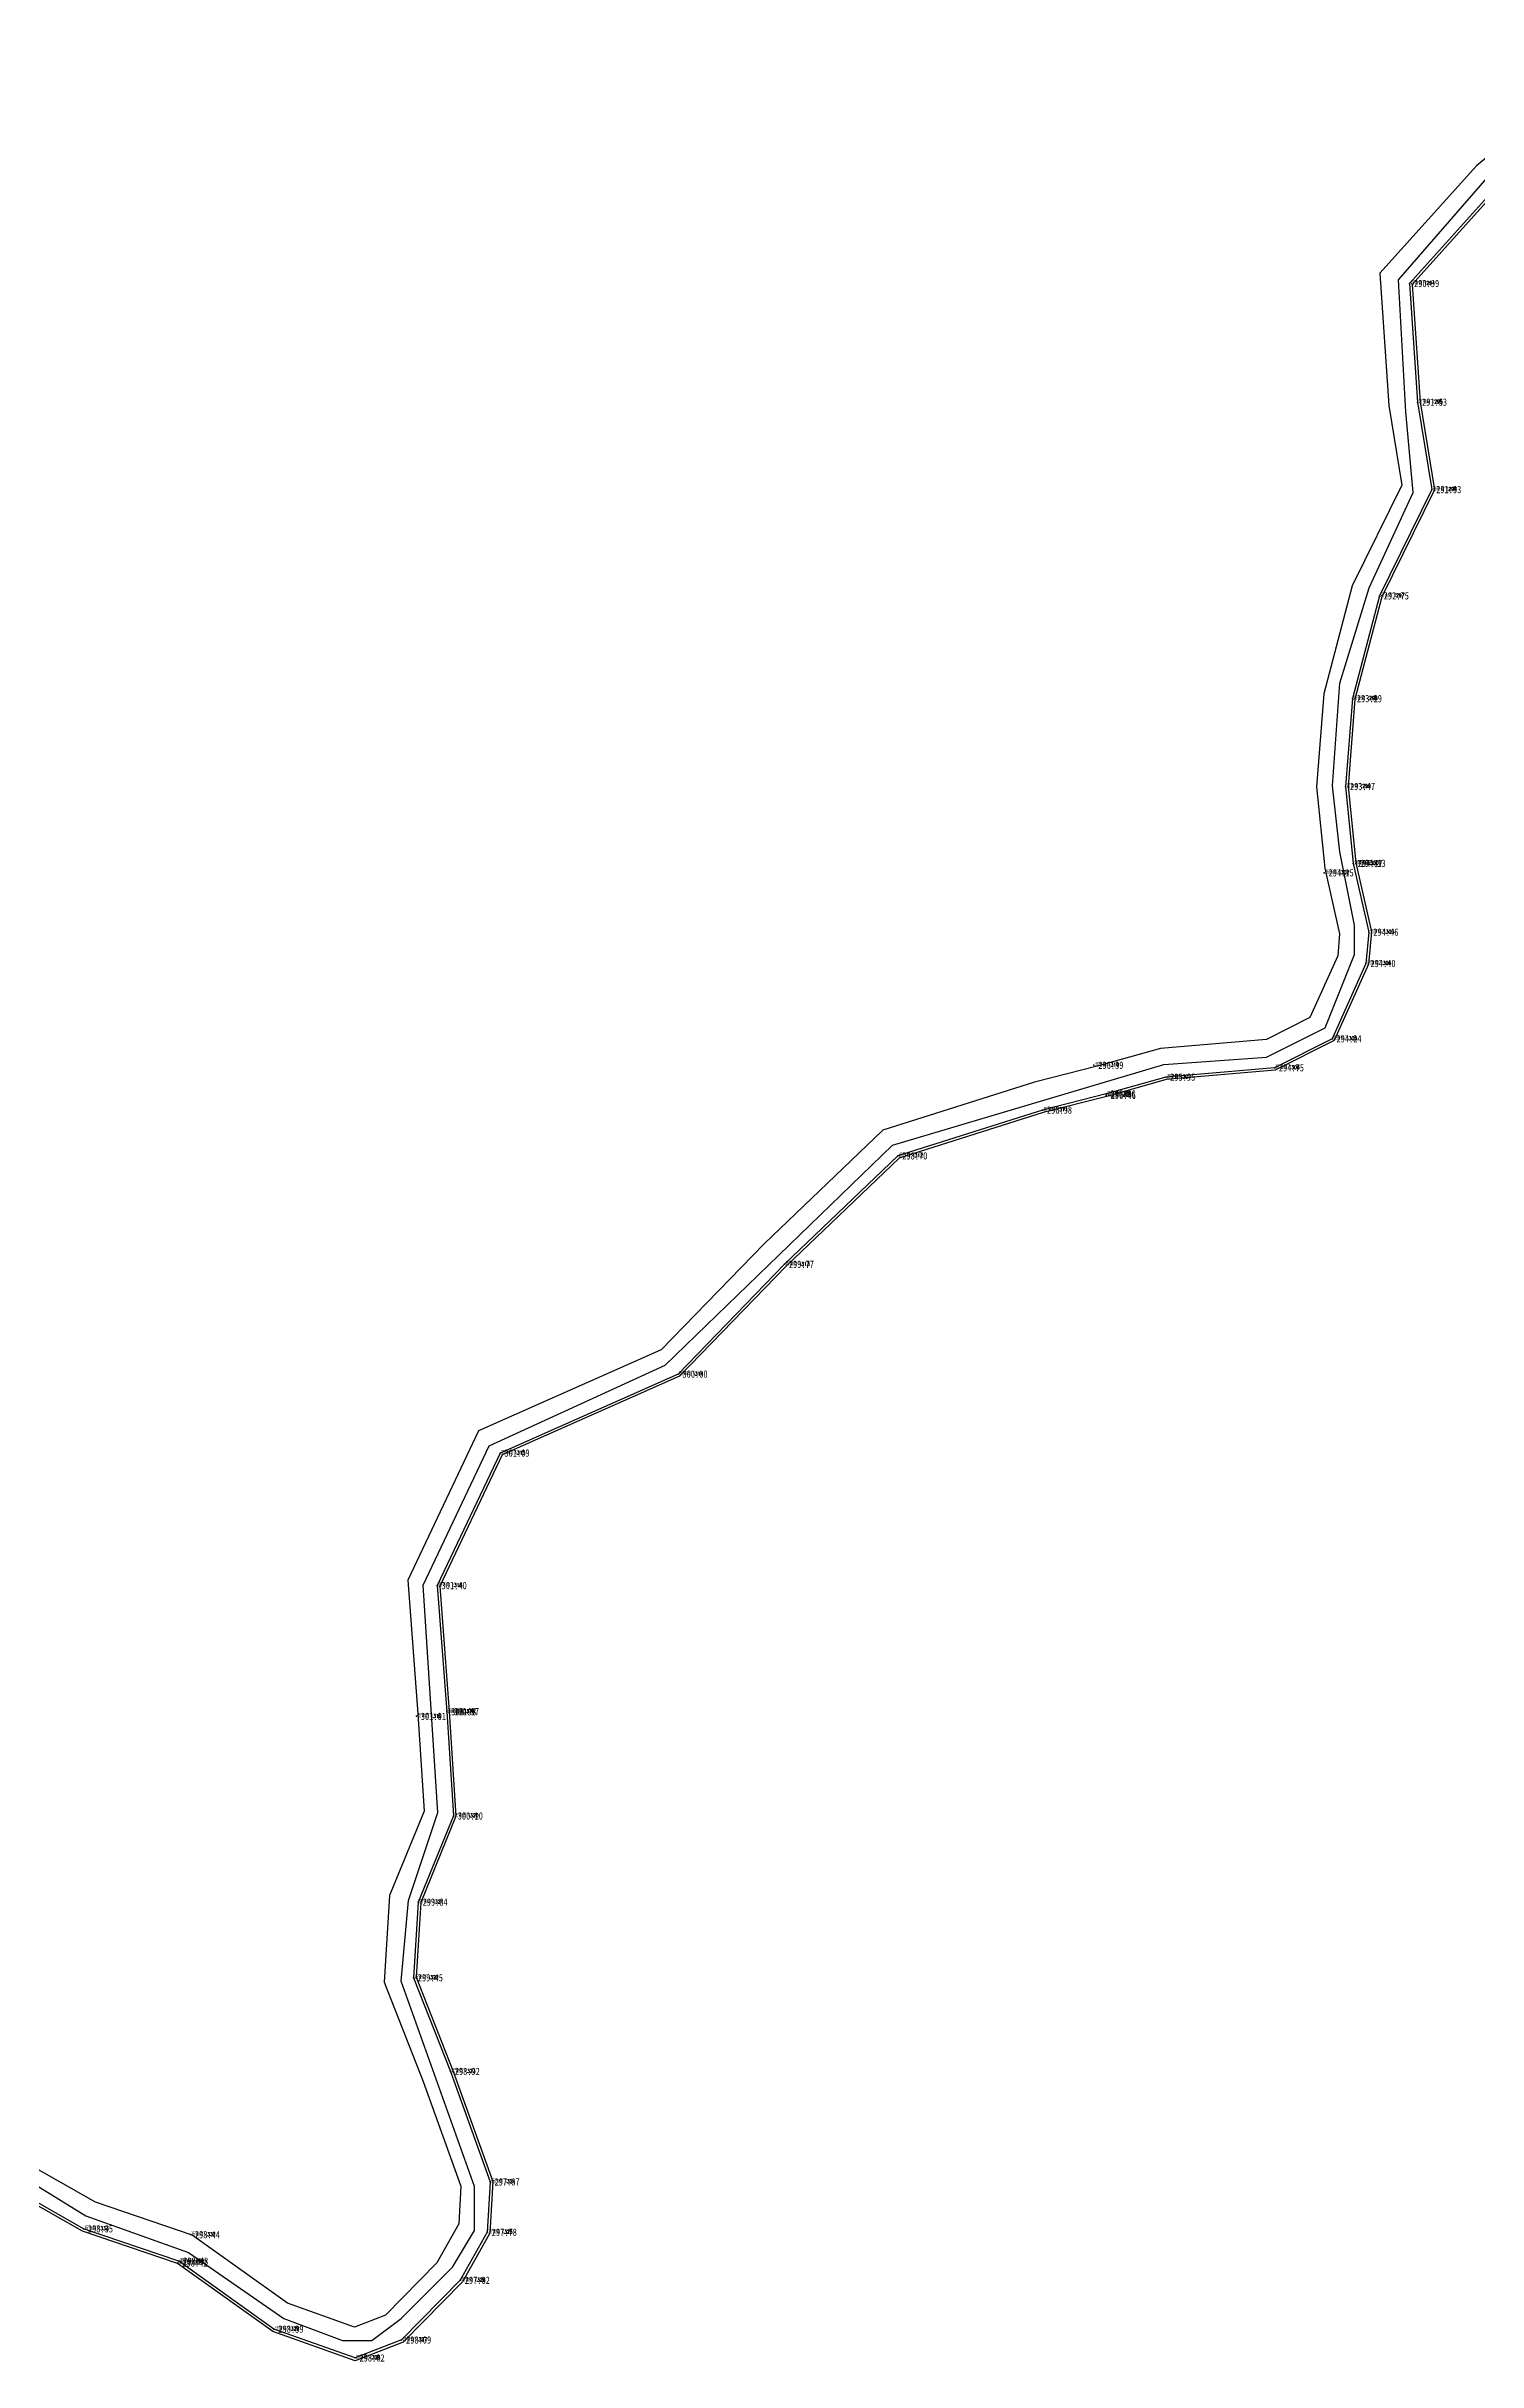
# Model space of a CAD drawing. Extents: x 380662 to 384336, y 3073712 to 3075492.
# Drawn here: x 381550.6 to 381745.8, y 3075123.1 to 3075438.9 of the extents above; entities that cross this region are included whole.
import ezdxf
from ezdxf.enums import TextEntityAlignment as Align

# ---------------------------------------------------------------- set-up
doc = ezdxf.new("R2010")
doc.units = 0
doc.header["$LTSCALE"] = 0.5
doc.header["$PDSIZE"] = 0.2
doc.layers.get('0').update_dxf_attribs({"linetype": 'CONTINUOUS'})
doc.layers.add('GCD', color=1, linetype='CONTINUOUS')
doc.layers.add('ZDH', color=1, linetype='CONTINUOUS')
doc.styles.add('HZ', font='rs.shx', dxfattribs={"width": 0.8, "bigfont": 'hztxt.shx'})
doc.styles.add('正等线体', font='simhei.ttf')

# ---------------------------------------------------------------- blocks, each defined once
blk = doc.blocks.new('GC200')
at = {"linetype": 'Continuous', "const_width": 0.2, "flags": 128}
blk.add_lwpolyline([(-0.1, 0, 1), (0.1, 0, 1)], format="xyb", close=True, dxfattribs=at)

msp = doc.modelspace()

# ---------------------------------------------------------------- linework, layer by layer
at = {"color": 8, "linetype": 'Continuous', "elevation": 277.3, "flags": 128}
for points in [[(381765.31, 3075438.87), (381745.62, 3075422.56), (381732.47, 3075407.92), (381733.67, 3075389.9), (381735.44, 3075379.03), (381728.67, 3075365.31), (381724.81, 3075350.57), (381723.82, 3075337.88), (381724.94, 3075326.79), (381726.98, 3075317.81), (381726.71, 3075314.81), (381722.91, 3075306.41), (381717, 3075303.43), (381702.56, 3075302.19), (381694.11, 3075299.81), (381685.38, 3075297.6), (381664.67, 3075291.04), (381648.49, 3075275.56), (381634.47, 3075261.09), (381609.57, 3075250.03), (381599.92, 3075229.7), (381601.28, 3075211.46), (381602.13, 3075198.18), (381597.43, 3075186.67), (381596.69, 3075174.84), (381602.03, 3075161.3), (381607.16, 3075147.03), (381606.87, 3075141.88), (381603.9, 3075136.59), (381596.87, 3075129.43), (381592.67, 3075127.81), (381583.51, 3075131.07), (381570.5, 3075140.36), (381557.33, 3075144.84), (381545.24, 3075151.7)], [(381748.61, 3075419.45), (381736.88, 3075406.4), (381737.95, 3075390.39), (381739.9, 3075378.37), (381732.72, 3075363.8), (381729.07, 3075349.85), (381728.13, 3075337.93), (381729.19, 3075327.49), (381731.33, 3075318.09), (381730.92, 3075313.69), (381726.21, 3075303.26), (381718.19, 3075299.22), (381703.33, 3075297.94), (381695.22, 3075295.66), (381686.56, 3075293.46), (381666.92, 3075287.24), (381651.52, 3075272.51), (381636.98, 3075257.5), (381612.77, 3075246.75), (381604.29, 3075228.88), (381605.57, 3075211.76), (381606.49, 3075197.47), (381601.68, 3075185.7), (381601.04, 3075175.52), (381606.05, 3075162.81), (381611.5, 3075147.67), (381611.11, 3075140.64), (381607.36, 3075133.98), (381599.28, 3075125.75), (381592.73, 3075123.23), (381581.51, 3075127.22), (381568.52, 3075136.5), (381555.56, 3075140.9), (381542.66, 3075148.22)], [(381748.36, 3075419.71), (381736.52, 3075406.53), (381737.6, 3075390.35), (381739.54, 3075378.42), (381732.39, 3075363.93), (381728.72, 3075349.91), (381727.78, 3075337.93), (381728.84, 3075327.43), (381730.97, 3075318.07), (381730.57, 3075313.79), (381725.94, 3075303.52), (381718.09, 3075299.57), (381703.27, 3075298.29), (381695.13, 3075296), (381686.46, 3075293.8), (381666.73, 3075287.55), (381651.27, 3075272.76), (381636.77, 3075257.79), (381612.5, 3075247.02), (381603.93, 3075228.95), (381605.22, 3075211.74), (381606.13, 3075197.53), (381601.33, 3075185.78), (381600.68, 3075175.46), (381605.72, 3075162.69), (381611.14, 3075147.62), (381610.76, 3075140.74), (381607.08, 3075134.2), (381599.08, 3075126.06), (381592.73, 3075123.61), (381581.67, 3075127.54), (381568.68, 3075136.81), (381555.7, 3075141.22), (381542.87, 3075148.51)]]:
    msp.add_lwpolyline(points, dxfattribs=at)
at = {"linetype": 'Continuous', "flags": 128}
msp.add_lwpolyline([(381543, 3075151), (381556, 3075143), (381570, 3075138), (381583, 3075129), (381591, 3075126), (381595, 3075126), (381599, 3075129), (381606, 3075136), (381609, 3075141), (381609, 3075147), (381599, 3075175), (381600, 3075186), (381604, 3075198), (381602, 3075229), (381611, 3075248), (381635, 3075259), (381666, 3075289), (381703, 3075300), (381717, 3075301), (381725, 3075305), (381729, 3075315), (381729, 3075319), (381727, 3075329), (381726, 3075338), (381727, 3075352), (381731, 3075365), (381737, 3075378), (381736, 3075389), (381735, 3075407), (381748, 3075422)], dxfattribs=at)
at = {"layer": 'ZDH', "color": 8, "linetype": 'Continuous'}
for p in [(381736.52, 3075406.53, 290.39), (381737.6, 3075390.35, 291.52), (381739.54, 3075378.42, 291.93), (381732.39, 3075363.93, 292.75), (381728.72, 3075349.91, 293.29), (381727.78, 3075337.93, 293.47), (381724.87, 3075326.16, 294.15), (381728.84, 3075327.43, 294.17), (381729.24, 3075327.46, 294.13), (381730.97, 3075318.07, 294.46), (381730.57, 3075313.79, 294.4), (381725.94, 3075303.52, 294.24), (381693.47, 3075299.91, 296.39), (381703.27, 3075298.29, 295.95), (381718.09, 3075299.57, 294.75), (381695.13, 3075296, 296.36), (381695.16, 3075295.81, 296.46), (381686.46, 3075293.8, 296.98), (381666.73, 3075287.55, 298.7), (381651.27, 3075272.76, 299.77), (381636.77, 3075257.79, 300), (381612.5, 3075247.02, 301.09), (381603.93, 3075228.95, 301.4), (381601.09, 3075211.11, 301.01), (381605.22, 3075211.74, 300.98), (381605.61, 3075211.75, 300.97), (381606.13, 3075197.53, 300.1), (381601.33, 3075185.78, 299.84), (381600.68, 3075175.46, 299.44), (381605.72, 3075162.69, 298.92), (381611.14, 3075147.62, 297.87), (381555.7, 3075141.22, 298.35), (381570.28, 3075140.42, 298.44), (381610.76, 3075140.74, 297.78), (381568.58, 3075136.56, 298.42), (381568.68, 3075136.81, 298.48), (381607.08, 3075134.2, 297.81), (381581.67, 3075127.54, 298.39), (381592.73, 3075123.61, 298.02), (381599.08, 3075126.06, 298.09)]:
    msp.add_point(p, dxfattribs=at)

# ---------------------------------------------------------------- block references
at = {"layer": 'GCD', "color": 8, "linetype": 'Continuous'}
ref = msp.add_blockref('GC200', (381736.52, 3075406.53, 290.39), dxfattribs=dict(at, xscale=0.5, yscale=0.5, zscale=0.5))
ref.add_attrib('height', '290.39', dxfattribs={"linetype": 'Continuous', "height": 1, "style": '正等线体', "width": 0.8}).set_placement((381737.12, 3075406.53, 290.39), align=Align.MIDDLE_LEFT)
ref = msp.add_blockref('GC200', (381737.6, 3075390.35, 291.52), dxfattribs=dict(at, xscale=0.5, yscale=0.5, zscale=0.5))
ref.add_attrib('height', '291.53', dxfattribs={"linetype": 'Continuous', "height": 1, "style": '正等线体', "width": 0.8}).set_placement((381738.2, 3075390.35, 291.52), align=Align.MIDDLE_LEFT)
ref = msp.add_blockref('GC200', (381739.54, 3075378.42, 291.93), dxfattribs=dict(at, xscale=0.5, yscale=0.5, zscale=0.5))
ref.add_attrib('height', '291.93', dxfattribs={"linetype": 'Continuous', "height": 1, "style": '正等线体', "width": 0.8}).set_placement((381740.14, 3075378.42, 291.93), align=Align.MIDDLE_LEFT)
ref = msp.add_blockref('GC200', (381732.39, 3075363.93, 292.75), dxfattribs=dict(at, xscale=0.5, yscale=0.5, zscale=0.5))
ref.add_attrib('height', '292.75', dxfattribs={"linetype": 'Continuous', "height": 1, "style": '正等线体', "width": 0.8}).set_placement((381732.99, 3075363.93, 292.75), align=Align.MIDDLE_LEFT)
ref = msp.add_blockref('GC200', (381728.72, 3075349.91, 293.29), dxfattribs=dict(at, xscale=0.5, yscale=0.5, zscale=0.5))
ref.add_attrib('height', '293.29', dxfattribs={"linetype": 'Continuous', "height": 1, "style": '正等线体', "width": 0.8}).set_placement((381729.32, 3075349.91, 293.29), align=Align.MIDDLE_LEFT)
ref = msp.add_blockref('GC200', (381727.78, 3075337.93, 293.47), dxfattribs=dict(at, xscale=0.5, yscale=0.5, zscale=0.5))
ref.add_attrib('height', '293.47', dxfattribs={"linetype": 'Continuous', "height": 1, "style": '正等线体', "width": 0.8}).set_placement((381728.38, 3075337.93, 293.47), align=Align.MIDDLE_LEFT)
ref = msp.add_blockref('GC200', (381724.87, 3075326.16, 294.15), dxfattribs=dict(at, xscale=0.5, yscale=0.5, zscale=0.5))
ref.add_attrib('height', '294.15', dxfattribs={"linetype": 'Continuous', "height": 1, "style": '正等线体', "width": 0.8}).set_placement((381725.47, 3075326.16, 294.15), align=Align.MIDDLE_LEFT)
ref = msp.add_blockref('GC200', (381728.84, 3075327.43, 294.17), dxfattribs=dict(at, xscale=0.5, yscale=0.5, zscale=0.5))
ref.add_attrib('height', '294.17', dxfattribs={"linetype": 'Continuous', "height": 1, "style": '正等线体', "width": 0.8}).set_placement((381729.44, 3075327.43, 294.17), align=Align.MIDDLE_LEFT)
ref = msp.add_blockref('GC200', (381729.24, 3075327.46, 294.13), dxfattribs=dict(at, xscale=0.5, yscale=0.5, zscale=0.5))
ref.add_attrib('height', '294.13', dxfattribs={"linetype": 'Continuous', "height": 1, "style": '正等线体', "width": 0.8}).set_placement((381729.84, 3075327.46, 294.13), align=Align.MIDDLE_LEFT)
ref = msp.add_blockref('GC200', (381730.97, 3075318.07, 294.46), dxfattribs=dict(at, xscale=0.5, yscale=0.5, zscale=0.5))
ref.add_attrib('height', '294.46', dxfattribs={"linetype": 'Continuous', "height": 1, "style": '正等线体', "width": 0.8}).set_placement((381731.57, 3075318.07, 294.46), align=Align.MIDDLE_LEFT)
ref = msp.add_blockref('GC200', (381730.57, 3075313.79, 294.4), dxfattribs=dict(at, xscale=0.5, yscale=0.5, zscale=0.5))
ref.add_attrib('height', '294.40', dxfattribs={"linetype": 'Continuous', "height": 1, "style": '正等线体', "width": 0.8}).set_placement((381731.17, 3075313.79, 294.4), align=Align.MIDDLE_LEFT)
ref = msp.add_blockref('GC200', (381725.94, 3075303.52, 294.24), dxfattribs=dict(at, xscale=0.5, yscale=0.5, zscale=0.5))
ref.add_attrib('height', '294.24', dxfattribs={"linetype": 'Continuous', "height": 1, "style": '正等线体', "width": 0.8}).set_placement((381726.54, 3075303.52, 294.24), align=Align.MIDDLE_LEFT)
ref = msp.add_blockref('GC200', (381693.47, 3075299.91, 296.39), dxfattribs=dict(at, xscale=0.5, yscale=0.5, zscale=0.5))
ref.add_attrib('height', '296.39', dxfattribs={"linetype": 'Continuous', "height": 1, "style": '正等线体', "width": 0.8}).set_placement((381694.07, 3075299.91, 296.39), align=Align.MIDDLE_LEFT)
ref = msp.add_blockref('GC200', (381703.27, 3075298.29, 295.95), dxfattribs=dict(at, xscale=0.5, yscale=0.5, zscale=0.5))
ref.add_attrib('height', '295.95', dxfattribs={"linetype": 'Continuous', "height": 1, "style": '正等线体', "width": 0.8}).set_placement((381703.86, 3075298.29, 295.95), align=Align.MIDDLE_LEFT)
ref = msp.add_blockref('GC200', (381718.09, 3075299.57, 294.75), dxfattribs=dict(at, xscale=0.5, yscale=0.5, zscale=0.5))
ref.add_attrib('height', '294.75', dxfattribs={"linetype": 'Continuous', "height": 1, "style": '正等线体', "width": 0.8}).set_placement((381718.69, 3075299.57, 294.75), align=Align.MIDDLE_LEFT)
ref = msp.add_blockref('GC200', (381686.46, 3075293.8, 296.98), dxfattribs=dict(at, xscale=0.5, yscale=0.5, zscale=0.5))
ref.add_attrib('height', '296.98', dxfattribs={"linetype": 'Continuous', "height": 1, "style": '正等线体', "width": 0.8}).set_placement((381687.06, 3075293.8, 296.98), align=Align.MIDDLE_LEFT)
ref = msp.add_blockref('GC200', (381695.13, 3075296, 296.36), dxfattribs=dict(at, xscale=0.5, yscale=0.5, zscale=0.5))
ref.add_attrib('height', '296.36', dxfattribs={"linetype": 'Continuous', "height": 1, "style": '正等线体', "width": 0.8}).set_placement((381695.73, 3075296, 296.36), align=Align.MIDDLE_LEFT)
ref = msp.add_blockref('GC200', (381695.16, 3075295.81, 296.46), dxfattribs=dict(at, xscale=0.5, yscale=0.5, zscale=0.5))
ref.add_attrib('height', '296.46', dxfattribs={"linetype": 'Continuous', "height": 1, "style": '正等线体', "width": 0.8}).set_placement((381695.76, 3075295.81, 296.46), align=Align.MIDDLE_LEFT)
ref = msp.add_blockref('GC200', (381666.73, 3075287.55, 298.7), dxfattribs=dict(at, xscale=0.5, yscale=0.5, zscale=0.5))
ref.add_attrib('height', '298.70', dxfattribs={"linetype": 'Continuous', "height": 1, "style": '正等线体', "width": 0.8}).set_placement((381667.34, 3075287.55, 298.7), align=Align.MIDDLE_LEFT)
ref = msp.add_blockref('GC200', (381651.27, 3075272.76, 299.77), dxfattribs=dict(at, xscale=0.5, yscale=0.5, zscale=0.5))
ref.add_attrib('height', '299.77', dxfattribs={"linetype": 'Continuous', "height": 1, "style": '正等线体', "width": 0.8}).set_placement((381651.87, 3075272.76, 299.77), align=Align.MIDDLE_LEFT)
ref = msp.add_blockref('GC200', (381636.77, 3075257.79, 300), dxfattribs=dict(at, xscale=0.5, yscale=0.5, zscale=0.5))
ref.add_attrib('height', '300.00', dxfattribs={"linetype": 'Continuous', "height": 1, "style": '正等线体', "width": 0.8}).set_placement((381637.37, 3075257.79, 300), align=Align.MIDDLE_LEFT)
ref = msp.add_blockref('GC200', (381612.5, 3075247.02, 301.09), dxfattribs=dict(at, xscale=0.5, yscale=0.5, zscale=0.5))
ref.add_attrib('height', '301.09', dxfattribs={"linetype": 'Continuous', "height": 1, "style": '正等线体', "width": 0.8}).set_placement((381613.1, 3075247.02, 301.09), align=Align.MIDDLE_LEFT)
ref = msp.add_blockref('GC200', (381603.93, 3075228.95, 301.4), dxfattribs=dict(at, xscale=0.5, yscale=0.5, zscale=0.5))
ref.add_attrib('height', '301.40', dxfattribs={"linetype": 'Continuous', "height": 1, "style": '正等线体', "width": 0.8}).set_placement((381604.53, 3075228.95, 301.4), align=Align.MIDDLE_LEFT)
ref = msp.add_blockref('GC200', (381605.22, 3075211.74, 300.98), dxfattribs=dict(at, xscale=0.5, yscale=0.5, zscale=0.5))
ref.add_attrib('height', '300.98', dxfattribs={"linetype": 'Continuous', "height": 1, "style": '正等线体', "width": 0.8}).set_placement((381605.82, 3075211.74, 300.98), align=Align.MIDDLE_LEFT)
ref = msp.add_blockref('GC200', (381605.61, 3075211.75, 300.97), dxfattribs=dict(at, xscale=0.5, yscale=0.5, zscale=0.5))
ref.add_attrib('height', '300.97', dxfattribs={"linetype": 'Continuous', "height": 1, "style": '正等线体', "width": 0.8}).set_placement((381606.21, 3075211.75, 300.97), align=Align.MIDDLE_LEFT)
ref = msp.add_blockref('GC200', (381601.09, 3075211.11, 301.01), dxfattribs=dict(at, xscale=0.5, yscale=0.5, zscale=0.5))
ref.add_attrib('height', '301.01', dxfattribs={"linetype": 'Continuous', "height": 1, "style": '正等线体', "width": 0.8}).set_placement((381601.69, 3075211.11, 301.01), align=Align.MIDDLE_LEFT)
ref = msp.add_blockref('GC200', (381606.13, 3075197.53, 300.1), dxfattribs=dict(at, xscale=0.5, yscale=0.5, zscale=0.5))
ref.add_attrib('height', '300.10', dxfattribs={"linetype": 'Continuous', "height": 1, "style": '正等线体', "width": 0.8}).set_placement((381606.73, 3075197.53, 300.1), align=Align.MIDDLE_LEFT)
ref = msp.add_blockref('GC200', (381601.33, 3075185.78, 299.84), dxfattribs=dict(at, xscale=0.5, yscale=0.5, zscale=0.5))
ref.add_attrib('height', '299.84', dxfattribs={"linetype": 'Continuous', "height": 1, "style": '正等线体', "width": 0.8}).set_placement((381601.93, 3075185.78, 299.84), align=Align.MIDDLE_LEFT)
ref = msp.add_blockref('GC200', (381600.68, 3075175.46, 299.44), dxfattribs=dict(at, xscale=0.5, yscale=0.5, zscale=0.5))
ref.add_attrib('height', '299.45', dxfattribs={"linetype": 'Continuous', "height": 1, "style": '正等线体', "width": 0.8}).set_placement((381601.28, 3075175.46, 299.44), align=Align.MIDDLE_LEFT)
ref = msp.add_blockref('GC200', (381605.72, 3075162.69, 298.92), dxfattribs=dict(at, xscale=0.5, yscale=0.5, zscale=0.5))
ref.add_attrib('height', '298.92', dxfattribs={"linetype": 'Continuous', "height": 1, "style": '正等线体', "width": 0.8}).set_placement((381606.32, 3075162.69, 298.92), align=Align.MIDDLE_LEFT)
ref = msp.add_blockref('GC200', (381611.14, 3075147.62, 297.87), dxfattribs=dict(at, xscale=0.5, yscale=0.5, zscale=0.5))
ref.add_attrib('height', '297.87', dxfattribs={"linetype": 'Continuous', "height": 1, "style": '正等线体', "width": 0.8}).set_placement((381611.74, 3075147.62, 297.87), align=Align.MIDDLE_LEFT)
ref = msp.add_blockref('GC200', (381555.7, 3075141.22, 298.35), dxfattribs=dict(at, xscale=0.5, yscale=0.5, zscale=0.5))
ref.add_attrib('height', '298.35', dxfattribs={"linetype": 'Continuous', "height": 1, "style": '正等线体', "width": 0.8}).set_placement((381556.3, 3075141.22, 298.35), align=Align.MIDDLE_LEFT)
ref = msp.add_blockref('GC200', (381570.28, 3075140.42, 298.44), dxfattribs=dict(at, xscale=0.5, yscale=0.5, zscale=0.5))
ref.add_attrib('height', '298.44', dxfattribs={"linetype": 'Continuous', "height": 1, "style": '正等线体', "width": 0.8}).set_placement((381570.88, 3075140.42, 298.44), align=Align.MIDDLE_LEFT)
ref = msp.add_blockref('GC200', (381610.76, 3075140.74, 297.78), dxfattribs=dict(at, xscale=0.5, yscale=0.5, zscale=0.5))
ref.add_attrib('height', '297.78', dxfattribs={"linetype": 'Continuous', "height": 1, "style": '正等线体', "width": 0.8}).set_placement((381611.36, 3075140.74, 297.78), align=Align.MIDDLE_LEFT)
ref = msp.add_blockref('GC200', (381568.58, 3075136.56, 298.42), dxfattribs=dict(at, xscale=0.5, yscale=0.5, zscale=0.5))
ref.add_attrib('height', '298.42', dxfattribs={"linetype": 'Continuous', "height": 1, "style": '正等线体', "width": 0.8}).set_placement((381569.18, 3075136.56, 298.42), align=Align.MIDDLE_LEFT)
ref = msp.add_blockref('GC200', (381568.68, 3075136.81, 298.48), dxfattribs=dict(at, xscale=0.5, yscale=0.5, zscale=0.5))
ref.add_attrib('height', '298.48', dxfattribs={"linetype": 'Continuous', "height": 1, "style": '正等线体', "width": 0.8}).set_placement((381569.28, 3075136.81, 298.48), align=Align.MIDDLE_LEFT)
ref = msp.add_blockref('GC200', (381607.08, 3075134.2, 297.81), dxfattribs=dict(at, xscale=0.5, yscale=0.5, zscale=0.5))
ref.add_attrib('height', '297.82', dxfattribs={"linetype": 'Continuous', "height": 1, "style": '正等线体', "width": 0.8}).set_placement((381607.68, 3075134.2, 297.81), align=Align.MIDDLE_LEFT)
ref = msp.add_blockref('GC200', (381581.67, 3075127.54, 298.39), dxfattribs=dict(at, xscale=0.5, yscale=0.5, zscale=0.5))
ref.add_attrib('height', '298.39', dxfattribs={"linetype": 'Continuous', "height": 1, "style": '正等线体', "width": 0.8}).set_placement((381582.27, 3075127.54, 298.39), align=Align.MIDDLE_LEFT)
ref = msp.add_blockref('GC200', (381592.73, 3075123.61, 298.02), dxfattribs=dict(at, xscale=0.5, yscale=0.5, zscale=0.5))
ref.add_attrib('height', '298.02', dxfattribs={"linetype": 'Continuous', "height": 1, "style": '正等线体', "width": 0.8}).set_placement((381593.33, 3075123.61, 298.02), align=Align.MIDDLE_LEFT)
ref = msp.add_blockref('GC200', (381599.08, 3075126.06, 298.09), dxfattribs=dict(at, xscale=0.5, yscale=0.5, zscale=0.5))
ref.add_attrib('height', '298.09', dxfattribs={"linetype": 'Continuous', "height": 1, "style": '正等线体', "width": 0.8}).set_placement((381599.68, 3075126.06, 298.09), align=Align.MIDDLE_LEFT)

# ---------------------------------------------------------------- texts
at = {"layer": 'ZDH', "color": 8, "linetype": 'Continuous', "style": 'HZ', "width": 0.8}
for s, p in [('沥青霞飞294', (381736.64, 3075406.34, 290.39)), ('沥青霞飞295', (381737.72, 3075390.16, 291.52)), ('沥青霞飞296', (381739.66, 3075378.23, 291.93)), ('沥青霞飞297', (381732.51, 3075363.74, 292.75)), ('沥青霞飞298', (381728.84, 3075349.72, 293.29)), ('沥青霞飞299', (381727.91, 3075337.74, 293.47)), ('沥青霞飞302', (381724.99, 3075325.97, 294.15)), ('沥青霞飞300', (381728.97, 3075327.25, 294.17)), ('沥青霞飞301', (381729.37, 3075327.28, 294.13)), ('沥青霞飞303', (381731.1, 3075317.88, 294.46)), ('沥青霞飞304', (381730.7, 3075313.6, 294.4)), ('沥青霞飞305', (381726.06, 3075303.33, 294.24)), ('沥青霞飞310', (381693.59, 3075299.72, 296.39)), ('沥青霞飞307', (381703.39, 3075298.1, 295.95)), ('沥青霞飞306', (381718.22, 3075299.38, 294.75)), ('沥青霞飞311', (381686.59, 3075293.62, 296.98)), ('沥青霞飞308', (381695.25, 3075295.81, 296.36)), ('沥青霞飞309', (381695.28, 3075295.62, 296.46)), ('沥青霞飞312', (381666.86, 3075287.36, 298.7)), ('沥青霞飞313', (381651.4, 3075272.57, 299.77)), ('沥青霞飞314', (381636.9, 3075257.6, 300)), ('沥青霞飞315', (381612.63, 3075246.83, 301.09)), ('沥青霞飞316', (381604.05, 3075228.76, 301.4)), ('沥青霞飞317', (381605.34, 3075211.55, 300.98)), ('沥青霞飞318', (381605.74, 3075211.56, 300.97)), ('沥青霞飞319', (381601.21, 3075210.92, 301.01)), ('沥青霞飞320', (381606.25, 3075197.34, 300.1)), ('沥青霞飞321', (381601.46, 3075185.59, 299.84)), ('沥青霞飞322', (381600.81, 3075175.28, 299.44)), ('沥青霞飞323', (381605.84, 3075162.5, 298.92)), ('沥青霞飞324', (381611.27, 3075147.43, 297.87)), ('沥青霞飞333', (381555.83, 3075141.03, 298.35)), ('沥青霞飞332', (381570.4, 3075140.23, 298.44)), ('沥青霞飞325', (381610.89, 3075140.56, 297.78)), ('沥青霞飞331', (381568.71, 3075136.37, 298.42)), ('沥青霞飞330', (381568.81, 3075136.63, 298.48)), ('沥青霞飞326', (381607.2, 3075134.01, 297.81)), ('沥青霞飞329', (381581.8, 3075127.35, 298.39)), ('沥青霞飞328', (381592.85, 3075123.42, 298.02)), ('沥青霞飞327', (381599.21, 3075125.87, 298.09))]:
    msp.add_text(s, height=0.5, dxfattribs=at).set_placement(p)

doc.saveas('drawing.dxf')
